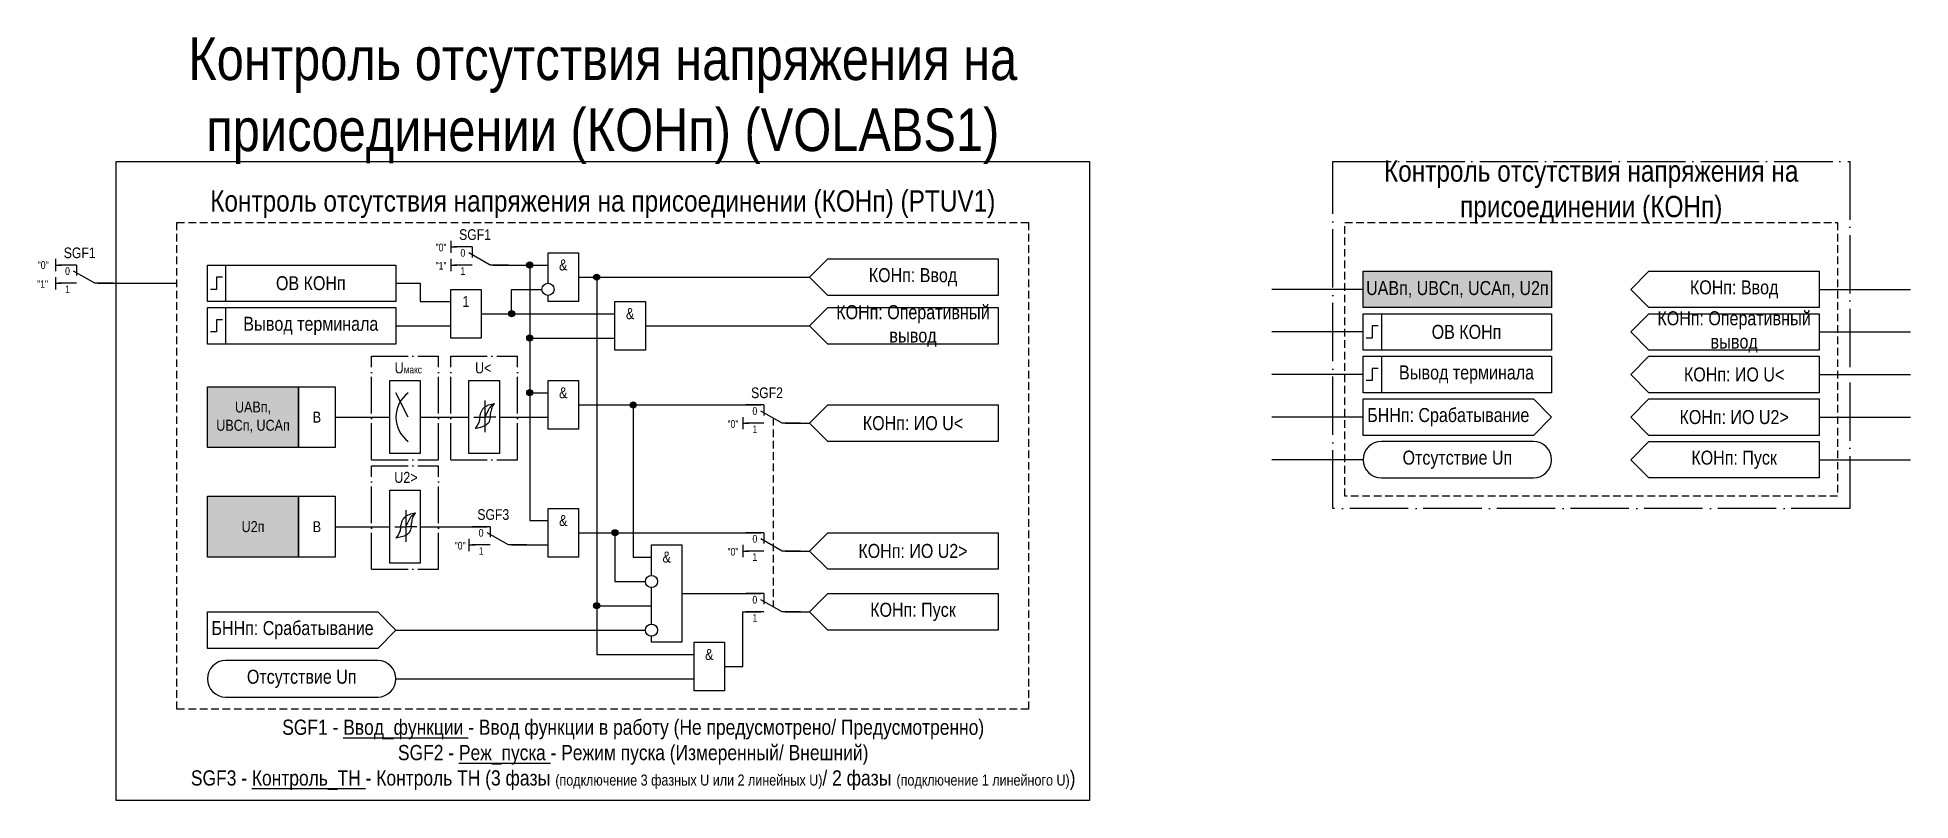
# Model space of a CAD drawing. Header units: millimetres. Extents: x -13 to 295, y 0 to 125.
import ezdxf
from ezdxf.enums import TextEntityAlignment as Align

# ---------------------------------------------------------------- set-up
doc = ezdxf.new("R2010")
doc.units = ezdxf.units.MM
doc.linetypes.add('ACAD_ISO04W100', pattern=[30, 24, -3, 0, -3])
doc.linetypes.add('штриховая2', pattern=[0.375, 0.25, -0.125])
doc.layers.add('TEXT', color=7, linetype='Continuous', lineweight=25)
doc.layers.add('Основная', color=7, linetype='Continuous')
doc.styles.add('1.8_Gost_RD', font='ARIALN.TTF', dxfattribs={"height": 1.8})
doc.styles.add('2.5_Gost_RD', font='ARIALN.TTF', dxfattribs={"height": 2.5})
doc.styles.add('3.5_Gost_RD', font='ARIALN.TTF', dxfattribs={"height": 3.5})
doc.styles.add('Вывод', font='ARIALN.TTF', dxfattribs={"height": 2.5})
doc.styles.add('Компонент', font='ARIALN.TTF', dxfattribs={"height": 3.5})

# ---------------------------------------------------------------- blocks, each defined once
blk = doc.blocks.new('*U1047')
at = {"layer": 'Основная', "linetype": 'ACAD_ISO04W100', "ltscale": 0.25}
for p, q in [((0, 0), (11, 0)), ((0, -17), (0, 0)), ((11, -17), (11, 0)), ((0, -17), (11, -17))]:
    blk.add_line(p, q, dxfattribs=at)
at = {"layer": 'Основная', "style": 'Компонент'}
blk.add_attdef('ОУ', text='', height=3.5, dxfattribs=at).set_placement((11, 0), align=Align.MIDDLE_CENTER)
blk = doc.blocks.new('*U892')
at = {"layer": 'Основная', "linetype": 'ACAD_ISO04W100', "ltscale": 0.25}
for p, q in [((0, 0), (11, 0)), ((0, -17), (0, 0)), ((11, -17), (11, 0)), ((0, -17), (11, -17))]:
    blk.add_line(p, q, dxfattribs=at)
at = {"layer": 'Основная', "style": 'Компонент'}
blk.add_attdef('ОУ', text='', height=3.5, dxfattribs=at).set_placement((11, 0), align=Align.MIDDLE_CENTER)
blk = doc.blocks.new('*U958')
at = {"layer": 'Основная', "color": 0}
blk.add_line((0, 0), (7, 4), dxfattribs=at)
at = {"layer": 'Основная', "ltscale": 0.35}
blk.add_line((6, 6), (6, 2.5), dxfattribs=at)
blk = doc.blocks.new('*U1049')
at = {"layer": 'Основная', "color": 0}
for p, q in [((-3, 6), (-9, 6)), ((-3, 0), (-9, 0)), ((9, 0), (3, 0))]:
    blk.add_line(p, q, dxfattribs=at)
at = {"layer": 'Основная', "ltscale": 0.25, "xscale": -1}
blk.add_blockref('*U958', (3, 0), dxfattribs=at)
at = {"layer": 'Основная'}
for tag, height, style, p in [('В1', 2.5, 'Вывод', (-13, 6)), ('ОУ', 3.5, 'Компонент', (-2, 10)), ('В2', 2.5, 'Вывод', (-6, 4)), ('В3', 2.5, 'Вывод', (-6, -2))]:
    blk.add_attdef(tag, text='', height=height, dxfattribs=dict(at, style=style)).set_placement(p, align=Align.MIDDLE_CENTER)
blk = doc.blocks.new('Точка')
at = {"ltscale": 100}
h = blk.add_hatch(color=256, dxfattribs=at)
h.dxf.hatch_style = 1
edge = h.paths.add_edge_path()
edge.add_arc((0, 0), 0.5, 0, 360)
blk.add_circle((0, 0), 0.5, dxfattribs=at)
blk = doc.blocks.new('*U1050')
at = {"layer": 'Основная', "color": 0}
for p, q in [((-3, 6), (-9, 6)), ((-3, 0), (-9, 0)), ((9, 0), (3, 0))]:
    blk.add_line(p, q, dxfattribs=at)
at = {"layer": 'Основная', "ltscale": 0.25, "xscale": -1}
blk.add_blockref('*U958', (3, 0), dxfattribs=at)
at = {"layer": 'Основная'}
for tag, height, style, p in [('В1', 2.5, 'Вывод', (-13, 6)), ('ОУ', 3.5, 'Компонент', (-2, 10)), ('В2', 2.5, 'Вывод', (-6, 4)), ('В3', 2.5, 'Вывод', (-6, -2))]:
    blk.add_attdef(tag, text='', height=height, dxfattribs=dict(at, style=style)).set_placement(p, align=Align.MIDDLE_CENTER)
blk = doc.blocks.new('*U1052')
at = {"layer": 'Основная', "color": 0}
for p, q in [((-3, 6), (-9, 6)), ((-3, 0), (-9, 0)), ((9, 0), (3, 0))]:
    blk.add_line(p, q, dxfattribs=at)
at = {"layer": 'Основная', "ltscale": 0.25, "xscale": -1}
blk.add_blockref('*U958', (3, 0), dxfattribs=at)
at = {"layer": 'Основная'}
for tag, height, style, p in [('В1', 2.5, 'Вывод', (-13, 6)), ('ОУ', 3.5, 'Компонент', (-2, 10)), ('В2', 2.5, 'Вывод', (-6, 4)), ('В3', 2.5, 'Вывод', (-6, -2))]:
    blk.add_attdef(tag, text='', height=height, dxfattribs=dict(at, style=style)).set_placement(p, align=Align.MIDDLE_CENTER)
blk = doc.blocks.new('*U985')
at = {"layer": 'Основная', "color": 0}
for p, q in [((-3, 6), (-9, 6)), ((-3, 0), (-9, 0)), ((9, 0), (3, 0))]:
    blk.add_line(p, q, dxfattribs=at)
at = {"layer": 'Основная', "ltscale": 0.25, "xscale": -1}
blk.add_blockref('*U958', (3, 0), dxfattribs=at)
at = {"layer": 'Основная'}
for tag, height, style, p in [('В1', 2.5, 'Вывод', (-14, 6)), ('ОУ', 3.5, 'Компонент', (-2, 10)), ('В2', 2.5, 'Вывод', (-6, 4)), ('В3', 2.5, 'Вывод', (-6, -2))]:
    blk.add_attdef(tag, text='', height=height, dxfattribs=dict(at, style=style)).set_placement(p, align=Align.MIDDLE_CENTER)

msp = doc.modelspace()

# ---------------------------------------------------------------- hatches: boundary and pattern name
at = {"ltscale": 100, "true_color": 0xf7941d}
h = msp.add_hatch(color=30, dxfattribs=at)
h.dxf.hatch_style = 1
h.paths.add_polyline_path([(205, 87), (236, 87), (236, 81), (205, 81)])
at = {"ltscale": 100, "true_color": 0xef8637}
h = msp.add_hatch(color=30, dxfattribs=at)
h.dxf.hatch_style = 1
h.paths.add_polyline_path([(15, 68), (30, 68), (30, 58), (15, 58)])
h = msp.add_hatch(color=30, dxfattribs=at)
h.dxf.hatch_style = 1
h.paths.add_polyline_path([(15, 50), (30, 50), (30, 40), (15, 40)])

# ---------------------------------------------------------------- linework, layer by layer
at = {"ltscale": 100}
for p, q in [((55, 91), (56, 91)), ((55, 88), (56, 88)), ((205, 84), (190, 84)), ((280, 84), (295, 84)), ((205, 77), (190, 77)), ((280, 77), (295, 77)), ((205, 70), (190, 70)), ((280, 70), (295, 70)), ((103, 62), (104, 62)), ((205, 63), (190, 63)), ((280, 63), (295, 63)), ((205, 56), (190, 56)), ((280, 56), (295, 56)), ((58, 42), (59, 42)), ((103, 41), (104, 41))]:
    msp.add_line(p, q, dxfattribs=at)
at = {"color": 6, "ltscale": 100}
for p, q in [((-10, 89), (-10, 87)), ((-10, 88), (-9, 88)), ((-10, 86), (-10, 84)), ((-10, 85), (-9, 85))]:
    msp.add_line(p, q, dxfattribs=at)
at = {"color": 3, "ltscale": 100}
msp.add_lwpolyline([(0, 105), (160, 105), (160, 0), (0, 0)], close=True, dxfattribs=at)
at = {"color": 251, "linetype": 'ACAD_ISO04W100', "lineweight": 30, "ltscale": 0.4, "true_color": 0x58595b}
msp.add_lwpolyline([(200, 105), (285, 105), (285, 48), (200, 48)], close=True, dxfattribs=at)
at = {"linetype": 'штриховая2', "ltscale": 5}
for points in [[(10, 95), (150, 95), (150, 15), (10, 15)], [(202, 95), (283, 95), (283, 50), (202, 50)]]:
    msp.add_lwpolyline(points, close=True, dxfattribs=at)
at = {"ltscale": 100}
for points in [[(62, 88), (71, 88)], [(62, 88), (68, 88), (68, 67), (71, 67)], [(62, 88), (68, 88), (68, 76), (82, 76)], [(62, 88), (68, 88), (68, 46), (71, 46)], [(46, 85), (50, 85), (50, 82), (55, 82)], [(76, 86), (79, 86), (79, 32), (88, 32)], [(76, 86), (79, 86), (79, 24), (95, 24)], [(46, 78), (55, 78)], [(60, 80), (82, 80)], [(87, 78), (114, 78)], [(76, 65), (85, 65), (85, 40), (88, 40)], [(36, 63), (45, 63)], [(50, 63), (58, 63)], [(63, 63), (71, 63)], [(110, 62), (114, 62)], [(36, 45), (45, 45)], [(50, 45), (61, 45)], [(76, 44), (106, 44)], [(76, 44), (82, 44), (82, 36), (87, 36)], [(65, 42), (71, 42)], [(110, 41), (114, 41)], [(100, 22), (103, 22), (103, 31), (106, 31)], [(110, 31), (114, 31)], [(46, 28), (87, 28)], [(46, 20), (95, 20)]]:
    msp.add_lwpolyline(points, dxfattribs=at)
for points in [[(205, 87), (236, 87), (236, 81), (205, 81)], [(280, 87), (280, 81), (252, 81), (249, 84), (252, 87)], [(15, 81), (18, 81), (18, 75), (15, 75)], [(15, 81), (46, 81), (46, 75), (15, 75)], [(205, 80), (208, 80), (208, 74), (205, 74)], [(205, 80), (236, 80), (236, 74), (205, 74)], [(280, 80), (280, 74), (252, 74), (249, 77), (252, 80)], [(205, 73), (208, 73), (208, 67), (205, 67)], [(205, 73), (236, 73), (236, 67), (205, 67)], [(252, 73), (280, 73), (280, 67), (252, 67), (249, 70)], [(15, 68), (30, 68), (30, 58), (15, 58)], [(30, 68), (36, 68), (36, 58), (30, 58)], [(45, 69), (50, 69), (50, 57), (45, 57)], [(58, 69), (63, 69), (63, 57), (58, 57)], [(205, 66), (233, 66), (236, 63), (233, 60), (205, 60)], [(252, 66), (280, 66), (280, 60), (252, 60), (249, 63)], [(252, 59), (280, 59), (280, 53), (252, 53), (249, 56)], [(15, 50), (30, 50), (30, 40), (15, 40)], [(30, 50), (36, 50), (36, 40), (30, 40)], [(45, 51), (50, 51), (50, 39), (45, 39)], [(15, 31), (43, 31), (46, 28), (43, 25), (15, 25)]]:
    msp.add_lwpolyline(points, close=True, dxfattribs=at)
at = {"color": 6, "ltscale": 100}
msp.add_lwpolyline([(-3, 85), (10, 85)], dxfattribs=at)
at = {"lineweight": 30, "ltscale": 100}
for points in [[(17.5, 79), (16.5, 79), (16.5, 77), (15.5, 77)], [(207.5, 78), (206.5, 78), (206.5, 76), (205.5, 76)], [(207.5, 71), (206.5, 71), (206.5, 69), (205.5, 69)]]:
    msp.add_lwpolyline(points, dxfattribs=at)
at = {"linetype": 'штриховая2', "ltscale": 5}
msp.add_lwpolyline([(108, 62.86), (108, 31.86)], dxfattribs=at)
at = {"ltscale": 100}
for points in [[(208, 53), (233, 53, 1), (233, 59), (208, 59, 1)], [(18, 17), (43, 17, 1), (43, 23), (18, 23, 1)]]:
    msp.add_lwpolyline(points, format="xyb", close=True, dxfattribs=at)
msp.add_circle((88, 36), 1, dxfattribs=at)
at = {"layer": 'Основная', "ltscale": 100}
for p, q in [((55, 92), (55, 90)), ((55, 89), (55, 87)), ((103, 63), (103, 61)), ((58, 43), (58, 41)), ((103, 42), (103, 40))]:
    msp.add_line(p, q, dxfattribs=at)
at = {"layer": 'Основная', "color": 7, "ltscale": 100}
for p, q in [((48, 63), (46, 67)), ((58.79, 63), (60.6, 63)), ((62.42, 63), (60.6, 63)), ((45.79, 45), (47.6, 45)), ((49.42, 45), (47.6, 45))]:
    msp.add_line(p, q, dxfattribs=at)
at = {"layer": 'Основная'}
for p, q in [((60.6, 65.72), (60.6, 60.52)), ((47.6, 47.72), (47.6, 42.52))]:
    msp.add_line(p, q, dxfattribs=at)
at = {"layer": 'Основная', "ltscale": 100}
for points in [[(71, 85), (71, 90), (76, 90), (76, 82), (71, 82), (71, 83)], [(60, 80), (65, 80), (65, 84), (70, 84)], [(76, 86), (114, 86)], [(76, 65), (76, 65), (76, 65), (106, 65)], [(114, 62), (117, 65), (145, 65), (145, 59), (117, 59), (114, 62)], [(114, 41), (117, 44), (145, 44), (145, 38), (117, 38), (114, 41)], [(88, 37), (88, 42), (93, 42), (93, 26), (88, 26), (88, 27)], [(88, 29), (88, 35)], [(93, 34), (106, 34)], [(114, 31), (117, 34), (145, 34), (145, 28), (117, 28), (114, 31)]]:
    msp.add_lwpolyline(points, dxfattribs=at)
for points in [[(15, 88), (18, 88), (18, 82), (15, 82)], [(15, 88), (46, 88), (46, 82), (15, 82)], [(145, 89), (145, 83), (117, 83), (114, 86), (117, 89)], [(55, 84), (60, 84), (60, 76), (55, 76)], [(82, 82), (87, 82), (87, 74), (82, 74)], [(145, 81), (145, 75), (117, 75), (114, 78), (117, 81)], [(71, 69), (76, 69), (76, 61), (71, 61)], [(71, 48), (76, 48), (76, 40), (71, 40)], [(95, 26), (100, 26), (100, 18), (95, 18)]]:
    msp.add_lwpolyline(points, close=True, dxfattribs=at)
at = {"layer": 'Основная', "lineweight": 30, "ltscale": 100}
msp.add_lwpolyline([(17.5, 86), (16.5, 86), (16.5, 84), (15.5, 84)], dxfattribs=at)
at = {"layer": 'Основная'}
msp.add_circle((71, 84), 1, dxfattribs=at)
at = {"layer": 'Основная', "ltscale": 100}
msp.add_circle((88, 28), 1, dxfattribs=at)
at = {"layer": 'Основная', "color": 7, "ltscale": 100}
msp.add_arc((51, 63), 5, 126.8699, 233.1301, dxfattribs=at)
at = {"layer": 'Основная'}
for points in [[(59.8, 62.92), (59.95, 63.71), (60.44, 64.54), (62.2, 65.26)], [(60.6, 63), (61, 63.72), (61.47, 64.6), (62.2, 65.26)], [(61.48, 62.92), (61.6, 63.71), (61.81, 64.54), (62.2, 65.26)], [(59.8, 62.92), (59.6, 62.13), (59, 61.12)], [(61.48, 62.92), (61.25, 62.13), (60.76, 61.67), (59, 61.12)], [(46.8, 44.92), (46.95, 45.71), (47.44, 46.54), (49.2, 47.26)], [(47.6, 45), (48, 45.72), (48.47, 46.6), (49.2, 47.26)], [(48.48, 44.92), (48.6, 45.71), (48.81, 46.54), (49.2, 47.26)], [(46.8, 44.92), (46.6, 44.13), (46, 43.12)], [(48.48, 44.92), (48.25, 44.13), (47.76, 43.67), (46, 43.12)]]:
    msp.add_spline(points, degree=3, dxfattribs=at)

# ---------------------------------------------------------------- block references
at = {"layer": 'Основная', "ltscale": 0.25}
ref = msp.add_blockref('*U1049', (60, 88), dxfattribs=dict(at, xscale=0.5, yscale=0.5, zscale=0.5))
ref.add_attrib('ОУ', 'SGF1', dxfattribs={"height": 1.75, "style": 'Компонент'}).set_placement((59, 93), align=Align.MIDDLE_CENTER)
ref.add_attrib('В2', '0', dxfattribs={"height": 1.25, "style": 'Вывод'}).set_placement((57, 90), align=Align.MIDDLE_CENTER)
ref.add_attrib('В3', '1', dxfattribs={"height": 1.25, "style": 'Вывод'}).set_placement((57, 87), align=Align.MIDDLE_CENTER)
at = {"layer": 'Основная', "color": 6, "ltscale": 0.25, "xscale": 0.5, "yscale": 0.5, "zscale": 0.5}
msp.add_blockref('*U985', (-5, 85), dxfattribs=at).add_auto_attribs({'ОУ': 'SGF1', 'В1': '"0"', 'В2': '0', 'В3': '1'})
at = {"layer": 'Основная', "ltscale": 100}
for p in [(68, 88), (79, 86), (65, 80), (68, 76), (68, 67), (85, 65), (82, 44), (79, 32)]:
    msp.add_blockref('Точка', p, dxfattribs=at)
at = {"layer": 'Основная', "ltscale": 0.25}
for name, p in [('*U892', (42, 73)), ('*U1047', (55, 73)), ('*U892', (42, 55))]:
    msp.add_blockref(name, p, dxfattribs=at)
ref = msp.add_blockref('*U1050', (108, 62), dxfattribs=dict(at, xscale=0.5, yscale=0.5, zscale=0.5))
ref.add_attrib('ОУ', 'SGF2', dxfattribs={"height": 1.75, "style": 'Компонент'}).set_placement((107, 67), align=Align.MIDDLE_CENTER)
ref.add_attrib('В2', '0', dxfattribs={"height": 1.25, "style": 'Вывод'}).set_placement((105, 64), align=Align.MIDDLE_CENTER)
ref.add_attrib('В3', '1', dxfattribs={"height": 1.25, "style": 'Вывод'}).set_placement((105, 61), align=Align.MIDDLE_CENTER)
ref = msp.add_blockref('*U1052', (63, 42), dxfattribs=dict(at, xscale=0.5, yscale=0.5, zscale=0.5))
ref.add_attrib('ОУ', 'SGF3', dxfattribs={"height": 1.75, "style": 'Компонент'}).set_placement((62, 47), align=Align.MIDDLE_CENTER)
ref.add_attrib('В2', '0', dxfattribs={"height": 1.25, "style": 'Вывод'}).set_placement((60, 44), align=Align.MIDDLE_CENTER)
ref.add_attrib('В3', '1', dxfattribs={"height": 1.25, "style": 'Вывод'}).set_placement((60, 41), align=Align.MIDDLE_CENTER)
ref = msp.add_blockref('*U1050', (108, 41), dxfattribs=dict(at, xscale=0.5, yscale=0.5, zscale=0.5))
ref.add_attrib('В2', '0', dxfattribs={"height": 1.25, "style": 'Вывод'}).set_placement((105, 43), align=Align.MIDDLE_CENTER)
ref.add_attrib('В3', '1', dxfattribs={"height": 1.25, "style": 'Вывод'}).set_placement((105, 40), align=Align.MIDDLE_CENTER)
ref = msp.add_blockref('*U1050', (108, 31), dxfattribs=dict(at, xscale=0.5, yscale=0.5, zscale=0.5))
ref.add_attrib('В2', '0', dxfattribs={"height": 1.25, "style": 'Вывод'}).set_placement((105, 33), align=Align.MIDDLE_CENTER)
ref.add_attrib('В3', '1', dxfattribs={"height": 1.25, "style": 'Вывод'}).set_placement((105, 30), align=Align.MIDDLE_CENTER)

# ---------------------------------------------------------------- texts
at = {"color": 30, "ltscale": 100, "attachment_point": 5, "style": '3.5_Gost_RD'}
for s, insert, char_height, width in [('{\\C3;Контроль отсутствия напряжения на присоединении (КОНп) (VOLABS1)}', (80, 115), 7, 160), ('Контроль отсутствия напряжения на присоединении (КОНп)', (242.5, 100), 3.5, 85), ('Контроль отсутствия напряжения на присоединении (КОНп) (РTUV1)', (80, 98), 3.5, 140), ('\\pt75;SGF1 - {\\LВвод_функции} - Ввод функции в работу (Не предусмотрено/ Предусмотренно)\\PSGF2 - {\\LРеж_пуска} - Режим пуска (Измеренный/ Внешний)\\PSGF3 - {\\LКонтроль_ТН} - Контроль ТН (3 фазы {\\H0.72x;\\C2;(подключение 3 фазных U или 2 линейных U)\\H1.38889x;\\C30;/ 2 фазы \\H0.72x;\\C2;(подключение 1 линейного U)\\H1.38889x;\\C30;)}', (85, 7.5), 2.5, 150)]:
    msp.add_mtext(s, dxfattribs=dict(at, insert=insert, char_height=char_height, width=width))
at = {"color": 6, "ltscale": 100, "insert": (-13, 85.5), "char_height": 1.25, "attachment_point": 1, "style": '3.5_Gost_RD'}
msp.add_mtext_dynamic_manual_height_columns('"1"', width=2, gutter_width=17.5, heights=[0], dxfattribs=at)
at = {"ltscale": 100, "attachment_point": 5}
for s, insert, char_height, width, style in [('КОНп: Ввод', (266, 84), 2.3, 28, '2.5_Gost_RD'), ('КОНп: Оперативный вывод', (266, 77), 2.3, 28, '2.5_Gost_RD'), ('КОНп: ИО U<', (266, 70), 2.3, 28, '2.5_Gost_RD'), ('UABп,\\PUBCп, UCAп', (22.5, 63), 1.8, 15, '1.8_Gost_RD'), ('В ', (33, 63), 1.8, 6, '1.8_Gost_RD'), ('КОНп: ИО U2>', (266, 63), 2.3, 28, '2.5_Gost_RD'), ('КОНп: Пуск', (266, 56), 2.3, 28, '2.5_Gost_RD'), ('U2п', (22.5, 45), 1.8, 15, '1.8_Gost_RD'), ('В ', (33, 45), 1.8, 6, '1.8_Gost_RD')]:
    msp.add_mtext(s, dxfattribs=dict(at, insert=insert, char_height=char_height, width=width, style=style))
at = {"layer": 'TEXT', "color": 0, "ltscale": 100, "char_height": 2.3, "attachment_point": 5, "style": '2.5_Gost_RD'}
for s, insert, width in [('{\\C256;UABп, UBCп, UCAп, U2п}', (220.5, 84), 31), ('{\\C256;Вывод терминала}', (32, 78), 28), ('{\\C256;ОВ КОНп}', (222, 77), 28), ('{\\C256;Вывод терминала}', (222, 70), 28), ('{\\C256;Отсутствие Uп}', (220.5, 56), 31), ('{\\C256;Отсутствие Uп}', (30.5, 20), 31)]:
    msp.add_mtext(s, dxfattribs=dict(at, insert=insert, width=width))
at = {"layer": 'TEXT', "ltscale": 100, "char_height": 2.3, "width": 28, "attachment_point": 5, "style": '2.5_Gost_RD'}
for insert in [(219, 63), (29, 28)]:
    msp.add_mtext('БННп: Срабатывание', dxfattribs=dict(at, insert=insert))
at = {"layer": 'Основная', "ltscale": 100, "char_height": 1.25, "attachment_point": 1, "style": '3.5_Gost_RD'}
for s, insert in [('"0"', (52.5, 91.5)), ('"1"', (52.5, 88.5)), ('"0"', (100.5, 62.5)), ('"0"', (55.64, 42.5)), ('"0"', (100.5, 41.5))]:
    msp.add_mtext_dynamic_manual_height_columns(s, width=2, gutter_width=17.5, heights=[0], dxfattribs=dict(at, insert=insert))
at = {"layer": 'Основная', "ltscale": 100, "attachment_point": 5, "style": '2.5_Gost_RD'}
for s, insert, char_height, width in [('&', (73.5, 88), 1.8, 5), ('КОНп: Ввод', (131, 86), 2.3, 28), ('1', (57.5, 82), 1.8, 5), ('&', (84.5, 80), 1.8, 5), ('КОНп: Оперативный вывод', (131, 78), 2.3, 28), ('&', (73.5, 67), 1.8, 5), ('&', (73.5, 46), 1.8, 5), ('&', (90.5, 40), 1.8, 5), ('&', (97.5, 24), 1.8, 5)]:
    msp.add_mtext(s, dxfattribs=dict(at, insert=insert, char_height=char_height, width=width))
at = {"layer": 'Основная', "color": 0, "ltscale": 100, "char_height": 2.3, "width": 28, "attachment_point": 5, "style": '2.5_Gost_RD'}
for s, insert in [('{\\C256;ОВ КОНп}', (32, 85)), ('{\\C256;КОНп: ИО U<}', (131, 62)), ('{\\C256;КОНп: ИО U2>}', (131, 41)), ('{\\C256;КОНп: Пуск}', (131, 31))]:
    msp.add_mtext(s, dxfattribs=dict(at, insert=insert))
at = {"layer": 'Основная', "color": 7, "ltscale": 100, "char_height": 1.8, "attachment_point": 1, "style": '1.8_Gost_RD'}
for s, width, insert in [('\\pi2.78586;U{\\H0.66667x;макс}', 11, (43, 72)), ('U<', 4, (59, 72)), ('\\pi3.7178;U2>', 11, (42, 54))]:
    msp.add_mtext_dynamic_manual_height_columns(s, width=width, gutter_width=17.5, heights=[0], dxfattribs=dict(at, insert=insert))

doc.saveas('drawing.dxf')
